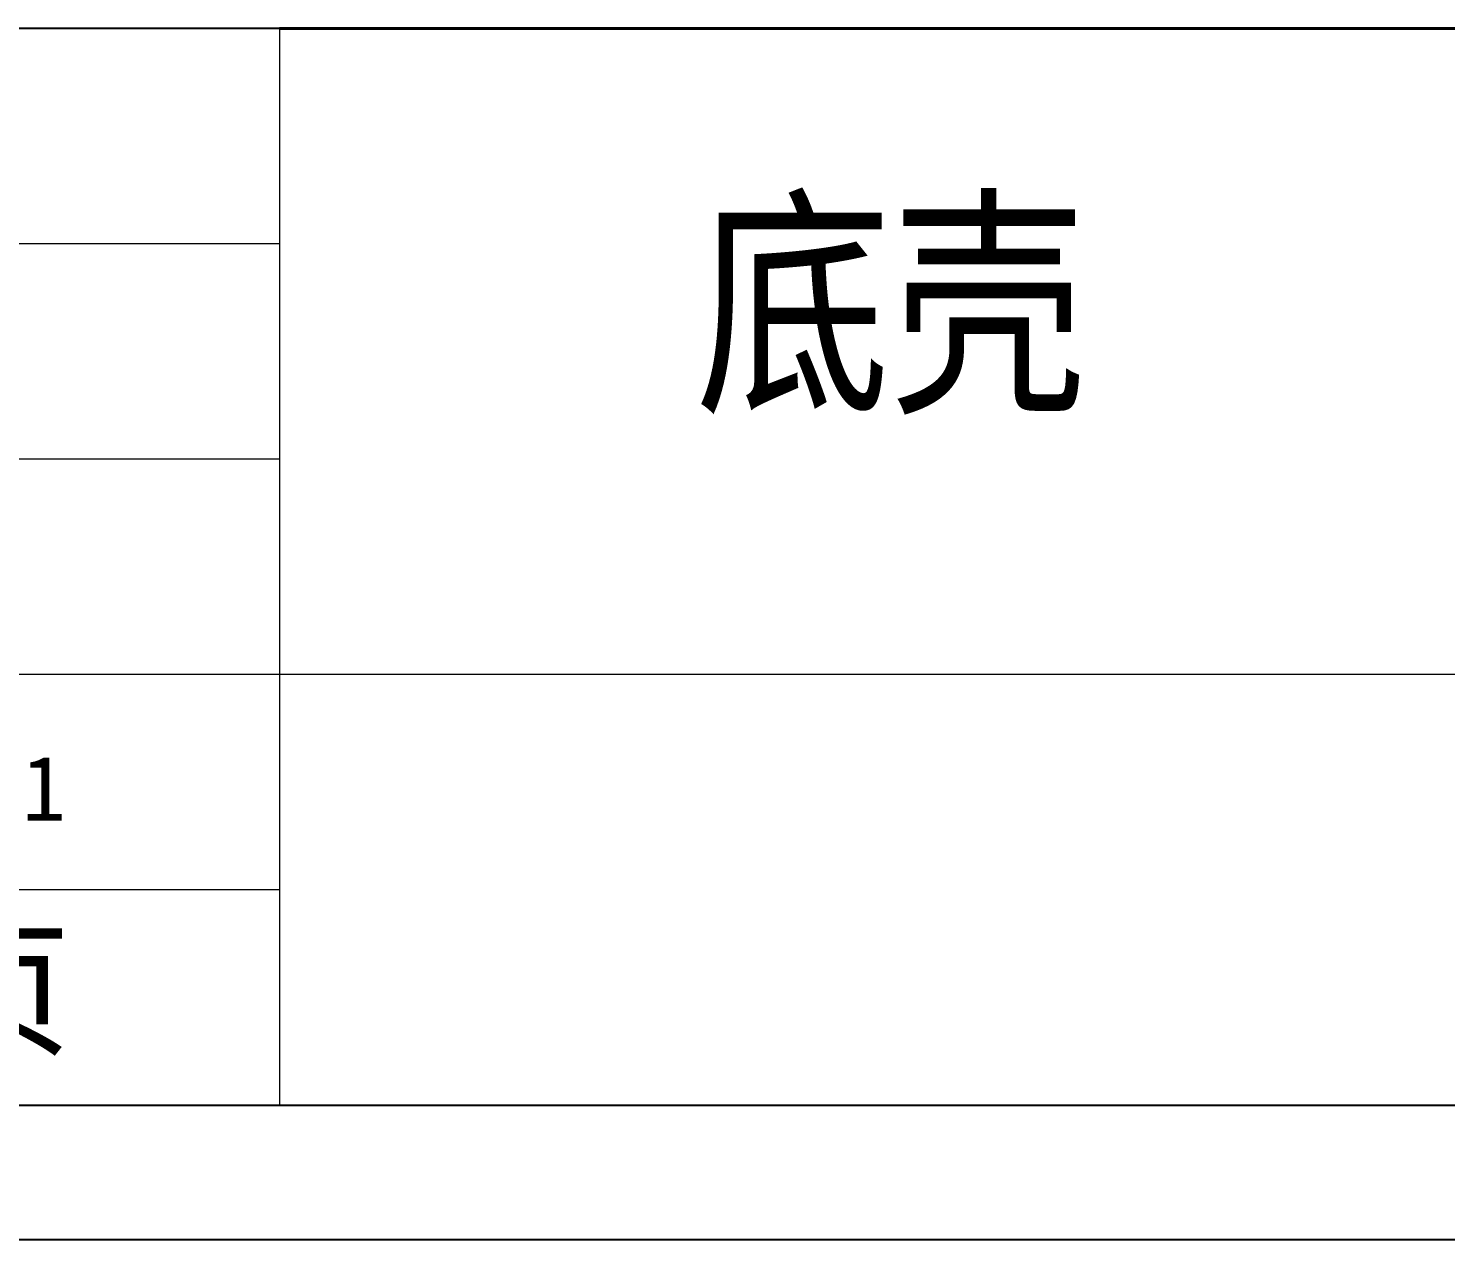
# Model space of a CAD drawing. Header units: inches. Extents: x -1125 to 2189, y 556 to 1115.
# Drawn here: x 1199.7 to 1339.4, y 557.2 to 676.6 of the extents above; entities that cross this region are included whole.
import ezdxf

# ---------------------------------------------------------------- set-up
doc = ezdxf.new("R2010")
doc.units = ezdxf.units.IN
doc.layers.add('文字', color=81, linetype='Continuous')
doc.layers.add('粗实线', color=7, linetype='Continuous', lineweight=30)
doc.layers.add('细实线', color=3, linetype='Continuous', lineweight=9)
doc.styles.get("Standard").update_dxf_attribs({"font": 'txt', "bigfont": 'gbcbig.shx'})
doc.styles.add('宋体', font='', dxfattribs={"width": 0.8, "height": 3.5})
doc.styles.get('宋体').set_extended_font_data('SimSun')

msp = doc.modelspace()

# ---------------------------------------------------------------- linework, layer by layer
for p, q in [((1224.439, 676.64), (1065.187, 676.64)), ((794.458, 570.471), (1542.944, 570.471)), ((767.916, 557.2), (1556.215, 557.2))]:
    msp.add_line(p, q)
at = {"layer": '粗实线', "color": 7, "lineweight": 40}
msp.add_line((1542.944, 676.64), (1224.439, 676.64), dxfattribs=at)
at = {"layer": '细实线', "color": 7}
for p, q in [((1224.439, 676.64), (1224.439, 570.471)), ((1224.439, 655.406), (1065.187, 655.406)), ((1224.439, 634.172), (1065.187, 634.172)), ((1542.944, 612.939), (1065.187, 612.939)), ((1224.439, 591.705), (1065.187, 591.705))]:
    msp.add_line(p, q, dxfattribs=at)

# ---------------------------------------------------------------- texts
at = {"layer": '文字', "color": 0, "insert": (1265.433, 658.309), "char_height": 17.6947, "width": 226.22063, "attachment_point": 1, "style": '宋体'}
msp.add_mtext('底壳', dxfattribs=at)
at = {"layer": '细实线', "color": 7, "attachment_point": 1}
for s, insert, char_height, width in [('{\\fSimSun|b0|i0|c134|p54;1:1}', (1190.399, 604.897), 6.3701, 27.96276), ('{\\fSimSun|b0|i0|c134|p54; 共   页}', (1146.112, 587.154), 10.61683, 79.62624)]:
    msp.add_mtext(s, dxfattribs=dict(at, insert=insert, char_height=char_height, width=width))

doc.saveas('drawing.dxf')
